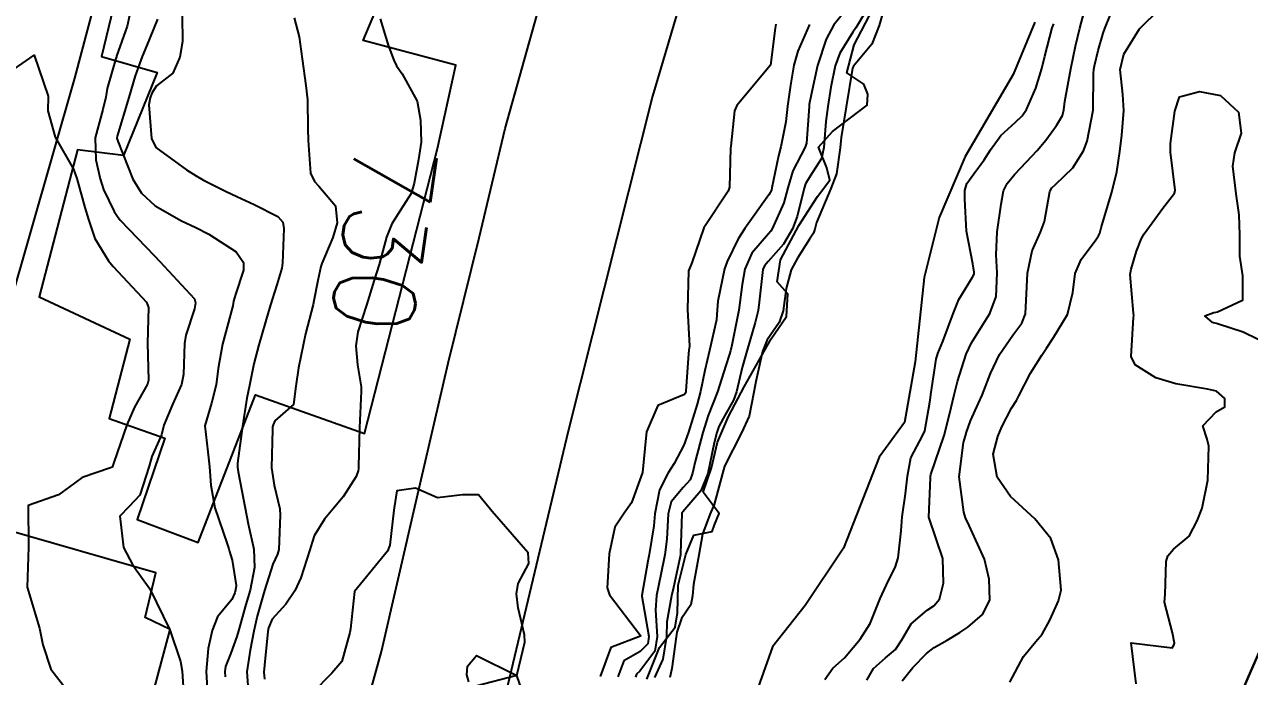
# Model space of a CAD drawing. Header units: metres. Extents: x 318500 to 325275, y 7408834 to 7428799.
# Drawn here: x 323535 to 323594.8, y 7419851.3 to 7419883.2 of the extents above; entities that cross this region are included whole.
import ezdxf
from ezdxf.enums import TextEntityAlignment as Align

# ---------------------------------------------------------------- set-up
doc = ezdxf.new("R2010")
doc.units = ezdxf.units.M
doc.header["$MEASUREMENT"] = 0
for name, color, linetype in [('Cotas', 45, 'Continuous'), ('Curvas de Nivel 1m', 11, 'Continuous'), ('Curvas de Nivel 5m', 15, 'Continuous'), ('Edificações', 30, 'Continuous'), ('Hidrografia', 140, 'Continuous'), ('Linha Férrea', 20, 'Continuous'), ('Vias Primárias', 230, 'Continuous')]:
    doc.layers.add(name, color=color, linetype=linetype)
doc.styles.add('Style-STANDARD', font='STANDARD.shx')

msp = doc.modelspace()

# ---------------------------------------------------------------- linework, layer by layer
at = {"layer": 'Curvas de Nivel 1m', "flags": 128}
for points, elevation in [([(323576.347, 7419884.247), (323575.69, 7419883.117), (323575.602, 7419882.984), (323575.465, 7419882.783), (323574.824, 7419881.755), (323574.592, 7419881.133), (323574.388, 7419880.094), (323574.228, 7419879.138), (323574.133, 7419878.415), (323574.042, 7419877.14), (323573.92, 7419876.603), (323573.369, 7419875.732), (323573.147, 7419875.369), (323573.077, 7419875.153), (323572.731, 7419873.771), (323572.504, 7419873.158), (323572.068, 7419872.423), (323571.316, 7419871.575), (323571.131, 7419871.355), (323571.06, 7419871.174), (323570.881, 7419869.581), (323570.825, 7419869.177), (323570.685, 7419868.59), (323570.273, 7419867.185), (323570.053, 7419866.382), (323569.767, 7419865.192), (323569.63, 7419864.788), (323569.213, 7419864.081), (323568.911, 7419863.498), (323568.814, 7419863.206), (323568.685, 7419862.698), (323568.361, 7419861.212), (323568.029, 7419860.356), (323567.152, 7419859.34), (323567.102, 7419859.279), (323567.09, 7419859.231), (323567.038, 7419857.314), (323567.026, 7419857.231), (323566.697, 7419855.641), (323566.597, 7419855.235), (323566.365, 7419853.953), (323566.343, 7419853.237), (323566.166, 7419852.126), (323565.768, 7419851.243)], 726), ([(323577.873, 7419851.082), (323578.396, 7419851.73), (323579.06, 7419852.416), (323579.428, 7419852.701), (323580.074, 7419853.055), (323580.692, 7419853.429), (323581.08, 7419853.705), (323581.796, 7419854.323), (323582.146, 7419855.024), (323582.124, 7419856.039), (323581.892, 7419857.028), (323581.144, 7419858.661), (323580.964, 7419859.043), (323580.887, 7419859.311), (323580.649, 7419861.048), (323580.867, 7419862.715), (323580.962, 7419863.044), (323581.015, 7419863.231), (323581.211, 7419863.784), (323581.607, 7419864.652), (323581.772, 7419865.032), (323582.182, 7419866.09), (323582.624, 7419867.02), (323583.27, 7419867.976), (323583.722, 7419868.559), (323583.898, 7419869.004), (323583.966, 7419870.337), (323583.999, 7419871.003), (323584.23, 7419872.097), (323584.636, 7419872.997), (323584.821, 7419873.52), (323585.085, 7419874.993), (323585.185, 7419875.17), (323585.365, 7419875.337), (323586.206, 7419876.149), (323586.727, 7419876.97), (323586.915, 7419877.449), (323587.197, 7419878.963), (323587.216, 7419880.742), (323587.24, 7419880.963), (323587.274, 7419881.131), (323587.454, 7419881.884), (323587.699, 7419882.725), (323587.782, 7419882.957), (323588.272, 7419884.169)], 727), ([(323540.095, 7419883.591), (323539.982, 7419883.073), (323539.466, 7419881.6), (323539.461, 7419881.578), (323539.438, 7419881.485), (323539.006, 7419880.017), (323538.947, 7419879.607), (323538.798, 7419879.004), (323538.426, 7419877.614), (323538.454, 7419876.534), (323538.667, 7419875.61), (323538.834, 7419875.09), (323539.344, 7419874.011), (323539.507, 7419873.763), (323539.649, 7419873.595), (323541.314, 7419871.841), (323541.588, 7419871.567), (323543.283, 7419869.746), (323543.325, 7419869.549), (323543.277, 7419869.258), (323542.857, 7419867.961), (323542.792, 7419867.555), (323542.742, 7419866.05), (323542.648, 7419865.556), (323542.199, 7419864.576), (323541.778, 7419863.564), (323541.662, 7419863.099), (323541.185, 7419862.036), (323541.061, 7419861.572), (323540.596, 7419860.141), (323540.064, 7419859.586), (323539.621, 7419859.114), (323539.809, 7419857.59), (323540.26, 7419856.731), (323541.1, 7419855.57), (323542.065, 7419853.56), (323542.591, 7419852.011), (323542.668, 7419851.554), (323542.786, 7419849.789)], 734), ([(323541.468, 7419883.415), (323540.929, 7419882.096), (323540.715, 7419881.581), (323540.375, 7419880.636), (323540.074, 7419879.59), (323539.488, 7419877.695), (323539.482, 7419877.599), (323539.529, 7419877.457), (323540.261, 7419875.586), (323540.688, 7419874.915), (323541.347, 7419874.293), (323542.642, 7419873.557), (323543.335, 7419873.222), (323543.972, 7419872.899), (323545.318, 7419872.039), (323545.666, 7419871.515), (323545.672, 7419871.147), (323545.286, 7419869.949), (323545.179, 7419869.624), (323545.17, 7419869.522), (323545.153, 7419869.396), (323544.645, 7419867.529), (323544.431, 7419866.343), (323544.339, 7419865.533), (323544.104, 7419864.65), (323543.779, 7419863.541), (323543.92, 7419862.271), (323544.016, 7419861.537), (323544.071, 7419860.632), (323544.262, 7419859.533), (323544.873, 7419857.775), (323544.952, 7419857.523), (323544.989, 7419857.392), (323545.115, 7419856.974), (323545.314, 7419855.728), (323545.283, 7419855.517), (323545.243, 7419855.372), (323545.093, 7419855.055), (323544.408, 7419854.202), (323544.142, 7419853.534), (323543.944, 7419852.649), (323543.854, 7419851.538), (323543.91, 7419850.418)], 733), ([(323542.671, 7419883.558), (323542.694, 7419882.315), (323542.564, 7419881.559), (323542.218, 7419880.772), (323541.419, 7419880.157), (323541.185, 7419879.802), (323541.109, 7419879.575), (323541.049, 7419879.218), (323541.181, 7419877.573), (323541.384, 7419877.141), (323542.878, 7419876.044), (323543.363, 7419875.75), (323543.714, 7419875.545), (323544.819, 7419874.993), (323545.352, 7419874.748), (323546.199, 7419874.357), (323547.343, 7419873.762), (323547.596, 7419873.487), (323547.639, 7419873.184), (323547.583, 7419871.487), (323547.546, 7419871.248), (323547.294, 7419870.431), (323547.071, 7419869.705), (323547.008, 7419869.494), (323546.898, 7419869.118), (323546.421, 7419867.503), (323546.181, 7419866.571), (323545.958, 7419865.509), (323545.842, 7419864.889), (323545.62, 7419863.514), (323545.372, 7419861.707), (323545.371, 7419861.517), (323545.408, 7419861.285), (323545.761, 7419859.511), (323545.899, 7419858.749), (323546.174, 7419857.504), (323546.217, 7419856.61), (323545.998, 7419855.507), (323545.791, 7419854.808), (323545.421, 7419853.515), (323545.343, 7419853.239), (323545.054, 7419852.433), (323544.789, 7419851.778), (323544.753, 7419851.524), (323544.777, 7419851.263)], 732), ([(323548.146, 7419883.483), (323548.385, 7419882.552), (323548.545, 7419881.479), (323548.726, 7419880.178), (323548.793, 7419879.476), (323548.818, 7419878.057), (323548.83, 7419877.476), (323548.952, 7419875.888), (323549.142, 7419875.472), (323549.358, 7419875.245), (323550.171, 7419874.281), (323550.248, 7419873.456), (323550.045, 7419872.743), (323549.493, 7419871.467), (323549.446, 7419871.33), (323549.298, 7419870.647), (323549.113, 7419869.641), (323549.076, 7419869.472), (323548.709, 7419868.033), (323548.586, 7419867.477), (323548.353, 7419866.369), (323548.234, 7419865.48), (323548.114, 7419864.583), (323547.204, 7419863.789), (323547.115, 7419863.578), (323547.097, 7419863.492), (323547.086, 7419863.379), (323547.041, 7419861.492), (323547.167, 7419860.635), (323547.441, 7419859.487), (323547.458, 7419859.174), (323547.395, 7419857.487), (323547.333, 7419857.272), (323547.113, 7419856.768), (323546.705, 7419855.496), (323546.343, 7419854.239), (323546.17, 7419853.503), (323545.99, 7419852.572), (323545.827, 7419851.508), (323545.916, 7419850.394)], 731), ([(323574.948, 7419883.657), (323574.527, 7419883.134), (323574.158, 7419882.441), (323573.732, 7419881.146), (323573.426, 7419879.717), (323573.328, 7419879.244), (323573.318, 7419879.151), (323573.192, 7419877.353), (323573.127, 7419877.153), (323572.531, 7419876), (323572.284, 7419875.161), (323572.082, 7419874.433), (323571.518, 7419873.168), (323571.452, 7419873.055), (323571.336, 7419872.928), (323570.528, 7419871.976), (323570.176, 7419871.187), (323570.048, 7419870.44), (323569.879, 7419869.191), (323569.54, 7419867.473), (323569.469, 7419867.197), (323569.422, 7419867.033), (323569.249, 7419866.478), (323568.936, 7419865.503), (323568.839, 7419865.206), (323568.389, 7419864.036), (323568.121, 7419863.216), (323567.751, 7419861.787), (323567.622, 7419861.223), (323567.499, 7419860.901), (323567.169, 7419860.526), (323566.575, 7419859.82), (323566.436, 7419859.237), (323566.368, 7419858.002), (323566.259, 7419857.239), (323566.072, 7419856.279), (323565.854, 7419855.242), (323565.804, 7419854.528), (323565.894, 7419853.242), (323565.776, 7419852.526), (323565.045, 7419851.554), (323564.889, 7419851.406), (323564.832, 7419851.253)], 727), ([(323576.146, 7419851.103), (323576.469, 7419851.678), (323577.057, 7419852.193), (323577.54, 7419852.608), (323577.86, 7419853.082), (323578.303, 7419853.857), (323579.092, 7419854.524), (323579.421, 7419854.739), (323579.692, 7419855.061), (323579.895, 7419855.845), (323579.851, 7419857.059), (323579.191, 7419859.028), (323579.18, 7419859.07), (323579.251, 7419860.997), (323579.249, 7419861.069), (323579.268, 7419861.156), (323579.925, 7419863.059), (323580.184, 7419864.087), (323580.411, 7419865.052), (323580.58, 7419865.71), (323581.005, 7419867.044), (323581.265, 7419867.589), (323582.151, 7419869.027), (323582.463, 7419869.852), (323582.511, 7419871.022), (323582.458, 7419871.888), (323582.515, 7419873.022), (323582.706, 7419874.372), (323582.829, 7419875.018), (323583.001, 7419875.38), (323583.372, 7419875.832), (323583.94, 7419876.446), (323584.463, 7419876.999), (323584.893, 7419877.499), (323585.408, 7419878.207), (323585.702, 7419878.7), (323585.774, 7419878.985), (323585.825, 7419879.385), (323586.12, 7419880.98), (323586.341, 7419882.092), (323586.551, 7419882.974), (323586.749, 7419883.703)], 726), ([(323583.13, 7419851.009), (323583.797, 7419852.265), (323584.402, 7419852.997), (323584.711, 7419853.358), (323585.086, 7419854.044), (323585.383, 7419854.698), (323585.505, 7419854.984), (323585.634, 7419855.51), (323585.516, 7419856.984), (323585.136, 7419858.038), (323584.355, 7419858.998), (323583.166, 7419860.084), (323582.513, 7419861.02), (323582.315, 7419862.147), (323582.551, 7419863.02), (323582.744, 7419863.48), (323583.221, 7419864.403), (323583.46, 7419864.774), (323583.572, 7419865.007), (323584.135, 7419866.113), (323584.701, 7419866.996), (323584.925, 7419867.332), (323585.269, 7419867.848), (323585.949, 7419868.98), (323586.214, 7419870.059), (323586.322, 7419870.975), (323586.623, 7419871.668), (323587.335, 7419872.622), (323587.468, 7419872.828), (323587.523, 7419872.957), (323587.593, 7419873.207), (323588.114, 7419874.949), (323588.365, 7419875.956), (323588.508, 7419876.943), (323588.604, 7419877.74), (323588.703, 7419878.947), (323588.649, 7419879.726), (323588.532, 7419880.949), (323588.698, 7419881.701), (323589.47, 7419882.94), (323590.472, 7419883.938)], 728), ([(323571.687, 7419883.168), (323571.667, 7419882.968), (323571.44, 7419881.17), (323569.782, 7419879.195), (323569.677, 7419878.935), (323569.488, 7419877.199), (323569.484, 7419877.103), (323569.424, 7419875.199), (323569.358, 7419874.998), (323568.18, 7419873.217), (323567.585, 7419871.497), (323567.465, 7419871.228), (323567.427, 7419871.109), (323567.378, 7419869.229), (323567.471, 7419867.435), (323567.442, 7419867.227), (323567.417, 7419867.069), (323567.296, 7419865.229), (323567.287, 7419865.171), (323567.228, 7419865.07), (323565.925, 7419864.537), (323565.365, 7419863.248), (323565.347, 7419863.1), (323565.18, 7419861.25), (323564.645, 7419859.771), (323564.285, 7419859.263), (323563.826, 7419858.583), (323563.549, 7419857.274), (323563.443, 7419855.614), (323563.568, 7419855.273), (323565.071, 7419853.287), (323565.081, 7419853.25), (323563.625, 7419852.708), (323563.103, 7419851.279)], 729), ([(323573.343, 7419883.151), (323572.761, 7419881.847), (323572.577, 7419881.159), (323572.404, 7419880.186), (323572.264, 7419879.162), (323572.18, 7419878.391), (323571.93, 7419877.165), (323571.819, 7419876.73), (323571.505, 7419875.169), (323571.475, 7419875.053), (323571.357, 7419874.826), (323570.176, 7419873.187), (323569.847, 7419872.678), (323569.315, 7419871.565), (323569.181, 7419871.202), (323568.858, 7419869.635), (323568.83, 7419869.207), (323568.79, 7419868.723), (323568.449, 7419867.212), (323568.219, 7419866.242), (323568.018, 7419865.218), (323567.849, 7419864.592), (323567.424, 7419863.227), (323567.194, 7419862.585), (323566.724, 7419861.695), (323566.436, 7419861.237), (323566.002, 7419860.407), (323565.777, 7419859.244), (323565.731, 7419858.655), (323565.497, 7419857.246), (323565.438, 7419856.926), (323565.14, 7419855.25), (323565.142, 7419855.207), (323565.477, 7419853.246), (323565.429, 7419852.882), (323565.059, 7419852.507), (323564.256, 7419852.058), (323563.969, 7419851.266)], 728), ([(323589.302, 7419850.927), (323589.07, 7419852.93), (323591.067, 7419852.681), (323591.153, 7419852.825), (323591.175, 7419852.908), (323591.078, 7419853.427), (323590.698, 7419854.914), (323590.729, 7419855.288), (323590.777, 7419856.913), (323590.852, 7419857.185), (323591.129, 7419857.509), (323591.894, 7419858.144), (323592.281, 7419858.893), (323592.53, 7419859.519), (323592.813, 7419860.886), (323592.856, 7419862.545), (323592.778, 7419862.886), (323592.563, 7419863.536), (323593.22, 7419864.225), (323593.639, 7419864.459), (323593.643, 7419864.874), (323593.235, 7419865.226), (323592.794, 7419865.33), (323591.24, 7419865.587), (323590.276, 7419865.888), (323589.254, 7419866.511), (323589.068, 7419866.933), (323589.175, 7419868.828), (323589.185, 7419868.931), (323589.177, 7419869.036), (323589.018, 7419870.934), (323589.056, 7419871.191), (323589.327, 7419872.073), (323589.565, 7419872.7), (323589.694, 7419872.926), (323590.617, 7419874.181), (323591.182, 7419874.912), (323591.217, 7419875.057), (323590.979, 7419876.914), (323590.983, 7419877.33), (323591.198, 7419878.913), (323591.427, 7419879.622), (323592.405, 7419879.871), (323593.428, 7419879.682), (323594.311, 7419878.871), (323594.438, 7419877.836), (323594.118, 7419876.873), (323594.019, 7419876.235), (323594.183, 7419874.872), (323594.333, 7419873.853), (323594.359, 7419872.865), (323594.354, 7419871.835), (323594.501, 7419870.862), (323594.497, 7419869.657), (323593.283, 7419869.085), (323593.102, 7419869.064), (323592.668, 7419868.889), (323593, 7419868.607), (323593.277, 7419868.536), (323594.542, 7419868.13), (323595.269, 7419867.767)], 729), ([(323556.694, 7419851.023), (323556.589, 7419851.367), (323556.62, 7419851.793), (323557.054, 7419852.311), (323559.04, 7419851.33), (323559.428, 7419852.963), (323559.404, 7419853.327), (323559.09, 7419854.644), (323559.009, 7419855.331), (323559.105, 7419855.832), (323559.624, 7419856.816), (323559.58, 7419857.325), (323559.128, 7419857.852), (323557.833, 7419859.35), (323557.162, 7419860.158), (323556.375, 7419860.159), (323555.159, 7419860.018), (323554.082, 7419860.485), (323553.164, 7419860.366), (323553.034, 7419859.53), (323553.021, 7419859.412), (323552.831, 7419857.708), (323552.715, 7419857.416), (323551.1, 7419855.44), (323550.897, 7419853.619), (323550.87, 7419853.443), (323550.472, 7419852.025), (323549.986, 7419851.456), (323549.03, 7419850.474)], 729), ([(323559.726, 7419849.323), (323559.04, 7419851.33), (323557.035, 7419850.82)], 729)]:
    msp.add_lwpolyline(points, dxfattribs=dict(at, elevation=elevation))
at = {"layer": 'Curvas de Nivel 5m', "flags": 128}
for points, elevation in [([(323552.348, 7419883.427), (323552.738, 7419882.134), (323553.016, 7419881.416), (323553.156, 7419881.133), (323553.433, 7419880.733), (323554.154, 7419879.403), (323554.331, 7419878.476), (323554.348, 7419877.4), (323554.227, 7419876.551), (323554.01, 7419875.404), (323553.868, 7419874.892), (323553.347, 7419874.074), (323552.926, 7419873.416), (323552.667, 7419872.757), (323552.298, 7419871.425), (323552.065, 7419870.662), (323551.678, 7419869.434), (323551.267, 7419868.136), (323551.156, 7419867.442), (323551.246, 7419866.519), (323551.424, 7419865.437), (323551.427, 7419865.237), (323551.346, 7419863.438), (323551.293, 7419861.55), (323551.292, 7419861.438), (323551.276, 7419861.341), (323551.174, 7419861.067), (323550.536, 7419860.073), (323550.037, 7419859.457), (323549.628, 7419858.977), (323549.13, 7419858.154), (323548.957, 7419857.637), (323548.917, 7419857.472), (323548.472, 7419856.11), (323548.175, 7419855.479), (323547.747, 7419854.827), (323547.079, 7419854.083), (323546.896, 7419853.669), (323546.864, 7419853.493), (323546.698, 7419851.843), (323546.662, 7419851.496), (323546.699, 7419851.158)], 730), ([(323576.904, 7419883.673), (323576.749, 7419883.101), (323576.378, 7419882.184), (323575.486, 7419881.119), (323575.439, 7419881.025), (323575.124, 7419879.124), (323574.891, 7419877.635), (323574.845, 7419877.128), (323574.653, 7419875.849), (323574.389, 7419875.135), (323573.673, 7419873.475), (323573.6, 7419873.146), (323573.536, 7419872.948), (323573.333, 7419872.652), (323572.749, 7419871.725), (323572.449, 7419871.159), (323572.205, 7419870.252), (323572.058, 7419869.162), (323571.85, 7419868.588), (323571.266, 7419867.736), (323571.043, 7419867.173), (323570.708, 7419865.708), (323570.618, 7419865.179), (323570.389, 7419864.006), (323570.02, 7419863.188), (323569.184, 7419861.563), (323569.083, 7419861.201), (323568.676, 7419859.688), (323568.46, 7419859.21), (323568.11, 7419858.241), (323567.93, 7419857.218), (323567.67, 7419855.786), (323567.626, 7419855.222), (323567.535, 7419854.782), (323567.083, 7419854.126), (323566.852, 7419853.454), (323566.828, 7419853.232), (323566.612, 7419851.669), (323566.516, 7419851.235)], 725), ([(323574.095, 7419851.134), (323574.486, 7419851.691), (323575.056, 7419852.197), (323575.477, 7419852.7), (323575.81, 7419853.109), (323576.3, 7419853.883), (323576.801, 7419855.094), (323577.107, 7419855.768), (323577.54, 7419856.662), (323577.675, 7419857.084), (323577.824, 7419858.399), (323577.862, 7419859.083), (323578.031, 7419860.217), (323578.125, 7419861.081), (323578.291, 7419861.977), (323578.88, 7419863.073), (323578.982, 7419863.293), (323579.224, 7419864.7), (323579.27, 7419865.029), (323579.271, 7419865.069), (323579.527, 7419866.795), (323579.607, 7419867.065), (323579.863, 7419867.658), (323580.378, 7419869.054), (323580.631, 7419869.709), (323581.306, 7419870.795), (323581.39, 7419870.957), (323581.394, 7419871.039), (323581.316, 7419871.461), (323581.015, 7419873.045), (323580.927, 7419874.617), (323580.938, 7419875.046), (323581.027, 7419875.383), (323581.372, 7419875.852), (323581.882, 7419876.533), (323582.193, 7419877.028), (323582.687, 7419877.734), (323583.411, 7419878.381), (323583.732, 7419878.69), (323583.939, 7419879.005), (323584.397, 7419880.034), (323584.701, 7419880.997), (323584.836, 7419881.61), (323585.203, 7419882.993), (323585.288, 7419883.177)], 725), ([(323534.261, 7419880.834), (323535.44, 7419881.65), (323536.126, 7419879.643), (323536.112, 7419878.934), (323536.465, 7419877.639), (323537.367, 7419876.087), (323537.529, 7419875.627), (323537.923, 7419874.205), (323538.088, 7419873.619), (323538.407, 7419872.694), (323539.071, 7419871.604), (323539.306, 7419871.33), (323540.929, 7419869.575), (323541.024, 7419869.32), (323540.98, 7419867.574), (323541.032, 7419865.774), (323540.978, 7419865.574), (323540.344, 7419864.452), (323539.971, 7419863.588), (323539.327, 7419861.744), (323539.29, 7419861.598), (323539.256, 7419861.522), (323539.178, 7419861.482), (323537.778, 7419861.014), (323537.164, 7419860.557), (323536.622, 7419860.171), (323535.15, 7419859.65), (323535.166, 7419857.65), (323535.165, 7419857.604), (323535.1, 7419855.65), (323535.701, 7419853.644), (323535.859, 7419852.841), (323536.252, 7419851.638), (323537.03, 7419850.641)], 735)]:
    msp.add_lwpolyline(points, dxfattribs=dict(at, elevation=elevation))
at = {"layer": 'Edificações'}
msp.add_lwpolyline([(323556.444, 7419892.341), (323551.279, 7419894.009), (323550.619, 7419892.884), (323547.589, 7419893.893), (323544.319, 7419885.46), (323539.892, 7419886.391), (323538.727, 7419881.581), (323541.445, 7419880.805), (323539.808, 7419876.752), (323537.556, 7419877.023), (323535.691, 7419869.846), (323540.118, 7419867.776), (323539.108, 7419863.896), (323541.826, 7419862.926), (323540.467, 7419858.958), (323543.457, 7419857.833), (323546.253, 7419865.049), (323551.584, 7419863.159), (323555.16, 7419877.099), (323556.058, 7419881.162), (323551.514, 7419882.364), (323554.155, 7419888.649), (323555.01, 7419888.61), (323556.444, 7419892.341)], close=True, dxfattribs=at)
msp.add_lwpolyline([(323533.538, 7419831.101), (323536.101, 7419830.332), (323536.534, 7419831.746), (323540.741, 7419830.449), (323541.96, 7419834.849), (323542.117, 7419837.441), (323543.339, 7419841.231), (323545.03, 7419844.256), (323540.038, 7419845.92), (323542.083, 7419853.58), (323540.864, 7419854.169), (323541.383, 7419856.346), (323541.383, 7419856.346), (323533.903, 7419858.498)], dxfattribs=at)
at = {"layer": 'Hidrografia'}
for points in [[(323565.392, 7419851.16), (323566.012, 7419852.701), (323566.775, 7419853.694), (323566.883, 7419854.393), (323566.918, 7419855.757), (323567.291, 7419857.246), (323567.682, 7419858.196), (323568.587, 7419858.373), (323568.694, 7419858.692), (323568.924, 7419859.259), (323568.144, 7419860.287), (323568.552, 7419861.492), (323568.835, 7419862.733), (323569.387, 7419864), (323570.15, 7419865.435), (323571.464, 7419867.783), (323572.209, 7419868.882), (323572.28, 7419869.98), (323571.765, 7419870.575), (323571.925, 7419871.656), (323572.812, 7419873.322), (323573.734, 7419874.739), (323574.338, 7419875.537), (323574.179, 7419876.148), (323573.771, 7419877.158), (323574.463, 7419877.92), (323576.15, 7419879.204), (323576.186, 7419879.754), (323575.991, 7419880.232), (323575.157, 7419880.782), (323575.529, 7419882.164), (323576.435, 7419883.908)], [(323584.355, 7419883.259), (323583.293, 7419880.712), (323580.954, 7419876.698), (323579.68, 7419873.726), (323578.936, 7419870.79), (323578.509, 7419866.669), (323577.978, 7419863.697), (323576.739, 7419861.999), (323575.004, 7419857.553), (323573.127, 7419854.759), (323571.533, 7419852.742), (323570.469, 7419849.757), (323569.761, 7419845.229), (323568.662, 7419840.012), (323568.909, 7419835.378), (323568.235, 7419831.011), (323566.567, 7419821.727), (323565.361, 7419816.298), (323563.52, 7419811.84), (323562.347, 7419808.467), (323560.681, 7419799.891), (323556.317, 7419790.532), (323553.674, 7419782.845)]]:
    msp.add_lwpolyline(points, dxfattribs=at)
at = {"layer": 'Linha Férrea'}
for points in [[(323843.705, 7420529.863, -0.339852), (323771.4, 7420065.587), (323704.487, 7420002.468, 0.137972), (323573.117, 7419776.141), (323569.018, 7419760.257, 0.009911), (323565.266, 7419744.042), (323557.569, 7419705.285), (323544.41, 7419647.347), (323509.546, 7419502.298), (323475.425, 7419363.32), (323454.167, 7419264.774, -0.048865), (323374.489, 7419022.071), (323336.216, 7418936.841), (323318.171, 7418898.232), (323303.703, 7418864.835, 0.016709)], [(323303.703, 7418864.835), (323318.171, 7418898.232), (323336.216, 7418936.841), (323374.489, 7419022.071, 0.048865), (323454.167, 7419264.774), (323475.425, 7419363.32), (323509.546, 7419502.298), (323544.41, 7419647.347), (323557.569, 7419705.285), (323565.266, 7419744.042, -0.009911), (323569.018, 7419760.257), (323573.117, 7419776.141, -0.137972), (323704.487, 7420002.468), (323771.4, 7420065.587, 0.339852), (323843.705, 7420529.863, 0.104587)], [(323840.146, 7420527.887, -0.339824), (323768.602, 7420068.543), (323704.141, 7420007.763, 0.140169), (323569.283, 7419777.13), (323565.155, 7419761.392, -0.000234), (323561.228, 7419744.645), (323553.453, 7419705.875), (323540.362, 7419648.042), (323505.529, 7419503.284), (323471.394, 7419364.249), (323450.124, 7419265.645, -0.047372), (323375.492, 7419034.63), (323347.077, 7418970.203), (323316.211, 7418903.384), (323295.96, 7418857.357)], [(323295.96, 7418857.357), (323316.211, 7418903.384), (323347.077, 7418970.203), (323375.492, 7419034.63, 0.047372), (323450.124, 7419265.645), (323471.394, 7419364.249), (323505.529, 7419503.284), (323540.362, 7419648.042), (323553.453, 7419705.875), (323561.228, 7419744.645, 0.000234), (323565.155, 7419761.392), (323569.283, 7419777.13, -0.140169), (323704.141, 7420007.763), (323768.602, 7420068.543, 0.339824), (323840.146, 7420527.887, 0.098634)]]:
    msp.add_lwpolyline(points, format="xyb", dxfattribs=at)
at = {"layer": 'Vias Primárias'}
for points in [[(323415.833, 7419583.302), (323419.047, 7419572.746), (323421.03, 7419562.086), (323421.351, 7419557.374), (323421.618, 7419546.016), (323420.655, 7419534.774), (323419.854, 7419529.552), (323419.495, 7419524.986, 0.238184), (323422.135, 7419522.665), (323425.333, 7419521.775), (323439.384, 7419519.04), (323447.038, 7419517.341, 0.392019), (323449.506, 7419518.783), (323449.894, 7419520.081), (323454.112, 7419536.783), (323456.933, 7419548.508), (323462.14, 7419572.405), (323463.204, 7419579.599, 0.075507), (323463.151, 7419593.445, 0), (323461.926, 7419601.304, 0.173993), (323443.828, 7419629.608, 0.279998), (323404.325, 7419640.182, 0.277838)], [(323934.92, 7420316.776, 0), (323936.242, 7420308.849)], [(323715.644, 7420145.548, 0), (323709.04, 7420132.939)], [(323939.281, 7420278.615, 0), (323933.27, 7420270.921)], [(323836.404, 7420021.217), (323839.692, 7420014.547, -0.172492), (323840.737, 7420005.613, 0), (323839.679, 7420000.995, -0.226003), (323822.498, 7419987.869), (323816.045, 7419986.261), (323809.838, 7419985.761), (323797.857, 7419985.557), (323783.43, 7419986.553), (323778.024, 7419986.103, 0.920221), (323778.024, 7419984.652), (323787.034, 7419982.652), (323805.471, 7419977.44), (323826.967, 7419970.976), (323850.367, 7419962.962), (323868.105, 7419955.747), (323881.534, 7419947.778), (323892.006, 7419939.962), (323903.28, 7419930.644), (323910.885, 7419924.39)], [(323831.088, 7420001.787, 0), (323833.844, 7420008.443, 0.220888)], [(323598.528, 7419966.652), (323592.765, 7419952.31), (323587.134, 7419938.603), (323581.597, 7419924.626), (323577.012, 7419912.916), (323571.842, 7419899.725), (323569.57, 7419892.856), (323565.667, 7419879.646), (323561.536, 7419863.268), (323557.674, 7419847.061), (323554.455, 7419836.417), (323552.773, 7419832.225), (323547.1, 7419818.74), (323541.021, 7419804.855), (323534.215, 7419790.437), (323529.039, 7419780.252), (323519.646, 7419762.915), (323510.888, 7419746.807), (323501.903, 7419730.512), (323493.281, 7419714.355), (323485.747, 7419700.92), (323479.758, 7419689.797), (323473.538, 7419677.731, 0.030456), (323468.864, 7419670.464, 0.094594)]]:
    msp.add_lwpolyline(points, format="xyb", dxfattribs=at)
for points in [[(323525.017, 7419786.547), (323529.554, 7419795.493), (323534.732, 7419806.301), (323536.436, 7419810.313), (323540.617, 7419819.447), (323544.718, 7419828.968), (323547.546, 7419836.446), (323550.218, 7419844.538), (323552.424, 7419852.514), (323554.089, 7419859.791), (323555.677, 7419866.603), (323557.186, 7419872.721), (323558.464, 7419878.066), (323560.129, 7419883.991), (323562.181, 7419890.73), (323564.775, 7419898.861), (323567.487, 7419907.071), (323570.701, 7419914.778), (323575.888, 7419928.057), (323580.727, 7419939.944), (323585.487, 7419951.246), (323589.436, 7419961.43), (323593.578, 7419970.999), (323598.686, 7419982.719)], [(323550.425, 7419947.922), (323549.055, 7419930.579), (323547.935, 7419921.643), (323544.992, 7419909.013), (323540.284, 7419891.331), (323537.414, 7419880.526), (323534.162, 7419869.207), (323530.942, 7419858.209), (323527.338, 7419845.965), (323524.407, 7419836.91), (323523.031, 7419835.01), (323515.896, 7419827.66), (323505.883, 7419821.189), (323495.296, 7419815.188), (323482.13, 7419808.596), (323471.194, 7419802.628), (323463.573, 7419797.397), (323453.819, 7419790.515), (323448.528, 7419785.728)]]:
    msp.add_lwpolyline(points, dxfattribs=at)

# ---------------------------------------------------------------- texts
at = {"layer": 'Cotas', "style": 'Style-STANDARD'}
msp.add_text('730', height=4, rotation=261.73759, dxfattribs=at).set_placement((323552.528, 7419872.738, 730), align=Align.MIDDLE_CENTER)

doc.saveas('drawing.dxf')
